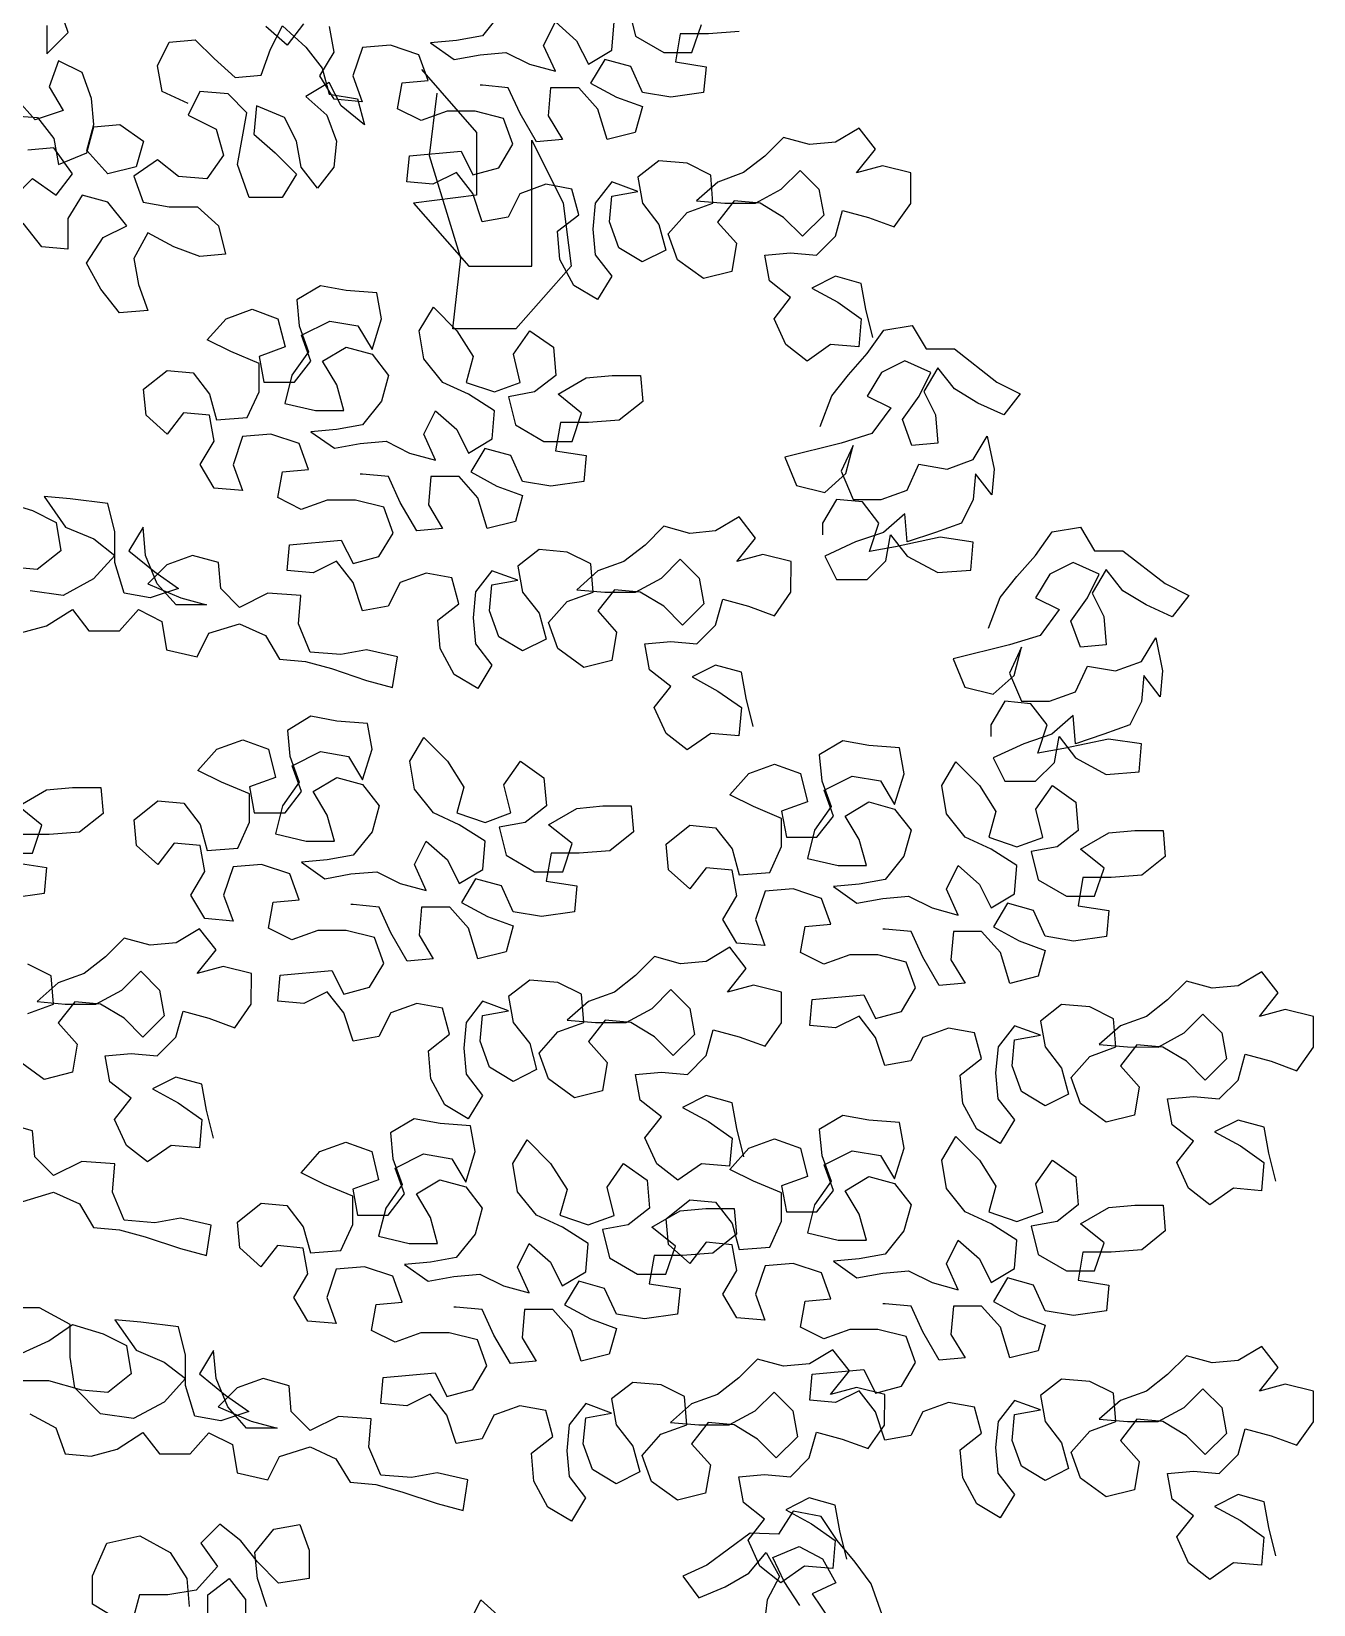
# Model space of a CAD drawing. Header units: millimetres. Extents: x 454 to 24074, y 929 to 15016.
# Drawn here: x 9763 to 10450, y 2483 to 3326 of the extents above; entities that cross this region are included whole.
import ezdxf

# ---------------------------------------------------------------- set-up
doc = ezdxf.new("R2010")
doc.units = ezdxf.units.MM
doc.layers.add('cadblocksdwg.com', color=255, linetype='Continuous')

# ---------------------------------------------------------------- blocks, each defined once
blk = doc.blocks.new('Trees side 018_cad-block.com')
at = {"color": 0}
for points in [[(1149.8, 4352.9), (1142.4, 4382.5), (1137.5, 4409.7), (1110.4, 4417.2), (1085.6, 4404.8), (1112.8, 4390), (1137.5, 4372.6), (1135, 4343), (1105.3, 4345.5), (1080.6, 4328.2), (1058.4, 4345.5), (1046.1, 4372.7), (1063.4, 4395), (1041.2, 4412.3), (1036.2, 4439.5), (1063.4, 4441.9), (1090.6, 4439.4), (1110.4, 4459.2), (1117.8, 4486.3), (1145, 4478.9), (1172.2, 4469), (1189.5, 4493.7), (1189.5, 4525.8), (1159.9, 4533.3), (1132.7, 4525.9), (1152.5, 4550.6), (1135.2, 4572.8), (1110.5, 4558), (1083.3, 4555.6), (1056.1, 4563), (1036.3, 4543.3), (1014.1, 4526), (986.9, 4516.1), (964.6, 4496.4), (994.3, 4493.9), (1026.4, 4493.8), (1053.6, 4508.6), (1073.4, 4528.4), (1093.1, 4508.6), (1098.1, 4481.4), (1075.8, 4459.2), (1056, 4479), (1031.3, 4493.8), (1004.2, 4496.3), (986.8, 4474.1), (1006.6, 4451.8), (1001.6, 4422.2), (972, 4414.8), (944.8, 4434.6), (934.9, 4461.8), (954.7, 4484), (981.9, 4493.9), (979.5, 4523.5), (954.8, 4535.9), (925.1, 4538.4), (902.9, 4521.1), (907.8, 4493.9), (925.1, 4471.7), (932.5, 4444.5), (907.7, 4432.2), (883, 4447), (873.2, 4474.2), (875.7, 4501.4), (902.9, 4506.3), (875.7, 4516.2), (858.4, 4494), (855.9, 4466.8), (858.3, 4439.6), (875.6, 4417.4), (860.7, 4392.7), (836, 4407.5), (821.2, 4434.7), (818.8, 4464.4), (841, 4481.7), (833.7, 4508.8), (806.5, 4513.8), (779.3, 4503.9), (766.9, 4479.2), (739.7, 4474.3), (729.9, 4504), (712.6, 4526.2), (687.9, 4513.9), (660.7, 4516.4), (663.2, 4543.6), (717.5, 4548.5), (729.9, 4523.8), (757.1, 4531.2), (771.9, 4555.9), (762.1, 4583), (732.4, 4590.5), (702.8, 4590.5), (675.6, 4580.7), (650.9, 4593), (655.8, 4620.2), (683, 4622.7), (673.2, 4649.8), (643.5, 4659.8), (613.9, 4657.3), (603.9, 4627.7), (613.8, 4600.5), (584.2, 4603), (569.3, 4627.7), (584.2, 4652.4), (579.3, 4679.6)], [(552.1, 4682.1), (534.8, 4659.9), (512.6, 4679.6)], [(759.7, 4694.3), (739.9, 4669.6), (712.7, 4664.6), (685.5, 4662.2), (710.2, 4644.9), (737.4, 4649.8), (764.6, 4652.2), (789.3, 4639.9), (816.5, 4632.4), (804.1, 4659.6), (816.5, 4684.3), (838.7, 4664.5), (851.1, 4639.8), (875.8, 4654.6), (878.3, 4684.3)], [(893.1, 4699.1), (900.5, 4669.4), (930.2, 4652.1), (959.8, 4652.1), (969.7, 4681.7)], [(1009.3, 4674.3), (977.1, 4671.8), (947.5, 4671.8), (942.5, 4642.2), (974.6, 4637.2), (972.1, 4610), (937.5, 4605.1), (907.9, 4610.1), (895.6, 4637.3), (868.4, 4644.7), (853.5, 4620), (880.7, 4605.2), (907.9, 4595.3), (900.4, 4568.1), (870.8, 4560.7), (860.9, 4592.8), (841.2, 4615.1), (811.5, 4615.1), (809, 4585.5), (823.8, 4560.7), (796.6, 4558.3), (779.4, 4588), (767, 4615.2), (739.9, 4617.7), (737.4, 4617.7)], [(431, 4598.7), (403.8, 4611.1), (398.9, 4638.3), (411.2, 4663), (438.4, 4665.4), (458.2, 4645.7), (480.4, 4625.9), (507.6, 4628.3), (517.5, 4655.5), (529.9, 4680.2), (554.6, 4657.9), (571.8, 4635.7), (579.2, 4608.5), (608.9, 4603.5), (616.3, 4576.3), (591.6, 4596.1), (579.2, 4620.8), (554.5, 4606), (576.7, 4586.2), (586.6, 4559), (584.1, 4531.9), (566.8, 4509.6), (549.5, 4531.9), (544.6, 4559.1), (532.3, 4583.8), (502.6, 4596.2), (500.1, 4566.5), (522.3, 4546.7), (544.6, 4524.5), (529.7, 4499.8), (495.1, 4499.8), (482.8, 4534.4), (492.7, 4588.8), (473, 4608.6), (443.3, 4611.1), (430.9, 4586.4), (460.6, 4571.5), (468, 4544.3), (450.7, 4519.6), (421, 4522.1), (398.8, 4539.4), (374, 4522.2), (383.9, 4495), (411.1, 4490), (440.7, 4490), (463, 4470.2), (470.4, 4440.5), (443.2, 4438.1), (416, 4448), (388.8, 4462.8), (374, 4435.7), (378.9, 4408.5), (388.7, 4381.3), (359.1, 4378.9), (339.3, 4403.6), (324.5, 4430.8), (341.9, 4457.9), (366.6, 4470.3), (346.8, 4495), (319.7, 4502.5), (304.8, 4477.8), (304.8, 4445.6), (277.6, 4448.1), (257.9, 4472.9)], [(248, 4500), (267.8, 4519.8), (292.5, 4502.5), (309.8, 4524.7), (290.1, 4551.9), (262.9, 4549.5)], [(238.2, 4586.5), (272.8, 4584), (290.1, 4561.8), (295, 4534.6), (324.6, 4546.9), (332.1, 4574.1), (359.3, 4576.6), (384, 4559.2), (376.5, 4532.1), (346.9, 4524.7), (324.6, 4549.4), (332.1, 4576.6), (329.6, 4603.8), (319.8, 4631), (295.1, 4643.3), (285.2, 4616.2), (300, 4591.4), (270.3, 4581.6), (250.6, 4603.8)], [(282.8, 4680.4), (282.7, 4650.8), (305, 4673), (295.1, 4702.6)], [(675.9, 4634.2), (733.8, 4568.2), (733.8, 4502.2), (667.6, 4494), (725.5, 4427.9), (791.6, 4427.9), (791.6, 4560), (824.7, 4494), (832.9, 4427.9), (775.1, 4361.9), (709, 4361.9), (717.2, 4436.2), (684.2, 4543.5), (692.4, 4609.5)], [(255.2, 4042.7), (282.4, 4050.1), (309.6, 4067.3), (326.9, 4045.1), (359, 4045.1), (378.8, 4067.3), (403.5, 4054.9), (408.4, 4025.2), (440.5, 4017.8), (452.9, 4042.5), (485, 4052.4), (512.2, 4040), (527, 4015.2), (554.2, 4012.7), (581.4, 4005.3), (618.4, 3992.9), (645.6, 3985.5), (650.6, 4017.6), (618.4, 4025), (591.3, 4020.1), (559.1, 4022.6), (546.8, 4052.3), (549.3, 4081.9), (514.7, 4084.4), (485, 4069.6), (465.3, 4089.4), (462.8, 4116.6), (435.7, 4124.1), (408.5, 4114.2), (388.7, 4094.4), (423.3, 4079.6), (450.4, 4072.2), (418.3, 4072.2), (398.6, 4094.4), (386.2, 4124.1), (383.8, 4153.8), (368.9, 4129.1), (396.1, 4106.8), (420.8, 4089.5), (391.1, 4079.6), (364, 4084.6), (354.1, 4116.7), (354.1, 4148.8), (346.7, 4178.5), (307.2, 4183.5), (280, 4186), (302.2, 4153.8), (331.9, 4141.5), (354.1, 4124.1), (331.8, 4099.4), (299.7, 4082.2), (265.1, 4087.1)], [(235.5, 4181.1), (267.7, 4171.2), (292.4, 4158.8), (297.3, 4129.1), (272.5, 4109.4), (245.4, 4111.9)], [(1024.1, 3944.6), (1016.7, 3974.3), (1011.8, 4001.5), (984.6, 4008.9), (959.9, 3996.6), (987, 3981.7), (1011.7, 3964.4), (1009.2, 3934.8), (979.6, 3937.3), (954.8, 3920), (932.6, 3937.3), (920.3, 3964.5), (937.6, 3986.7), (915.4, 4004), (910.5, 4031.2), (937.7, 4033.7), (964.8, 4031.2), (984.6, 4050.9), (992.1, 4078.1), (1019.2, 4070.7), (1046.4, 4060.8), (1063.7, 4085.5), (1063.8, 4117.6), (1034.1, 4125), (1006.9, 4117.6), (1026.7, 4142.3), (1009.4, 4164.6), (984.7, 4149.8), (957.5, 4147.3), (930.4, 4154.8), (910.6, 4135), (888.3, 4117.7), (861.1, 4107.9), (838.9, 4088.1), (868.5, 4085.6), (900.6, 4085.6), (927.8, 4100.4), (947.6, 4120.2), (967.4, 4100.4), (972.3, 4073.2), (950, 4051), (930.3, 4070.8), (905.6, 4085.6), (878.4, 4088.1), (861.1, 4065.9), (880.8, 4043.6), (875.9, 4014), (846.2, 4006.6), (819, 4026.4), (809.2, 4053.6), (829, 4075.8), (856.2, 4085.7), (853.7, 4115.3), (829, 4127.7), (799.4, 4130.2), (777.1, 4112.9), (782, 4085.7), (799.3, 4063.5), (806.7, 4036.3), (782, 4023.9), (757.3, 4038.8), (747.4, 4066), (749.9, 4093.2), (777.1, 4098.1), (749.9, 4108), (732.6, 4085.8), (730.1, 4058.6), (732.5, 4031.4), (749.8, 4009.1), (735, 3984.4), (710.3, 3999.3), (695.5, 4026.5), (693, 4056.1), (715.3, 4073.4), (707.9, 4100.6), (680.7, 4105.6), (653.5, 4095.7), (641.1, 4071), (614, 4066.1), (604.1, 4095.8), (586.8, 4118), (562.1, 4105.7), (534.9, 4108.2), (537.4, 4135.4), (591.8, 4140.3), (604.1, 4115.5), (631.3, 4122.9), (646.2, 4147.6), (636.3, 4174.8), (606.6, 4182.3), (577, 4182.3), (549.8, 4172.4), (525.1, 4184.8), (530.1, 4212), (557.3, 4214.4), (547.4, 4241.6), (517.7, 4251.5), (488.1, 4249.1), (478.2, 4219.4), (488, 4192.3), (458.4, 4194.8), (443.6, 4219.5), (458.4, 4244.2), (453.5, 4271.4), (426.3, 4273.9), (409, 4251.6), (386.8, 4271.4), (384.3, 4298.6), (409.1, 4318.4), (436.3, 4315.9), (453.5, 4293.6), (460.9, 4266.4), (493, 4268.9), (505.4, 4296), (505.5, 4325.7), (475.8, 4338.1), (451.1, 4350.4), (470.9, 4372.7), (498.1, 4382.5), (525.3, 4372.6), (532.7, 4343), (505.5, 4333.1), (510.4, 4305.9), (542.5, 4305.9), (559.8, 4328.1), (550, 4355.3), (579.6, 4370.1), (609.3, 4365.1), (624.1, 4340.4), (634, 4372.5), (629.1, 4399.7), (597, 4402.2), (569.8, 4407.2), (545.1, 4392.4), (547.5, 4365.2), (557.4, 4338), (540, 4313.3), (532.6, 4283.6), (564.7, 4276.2), (594.4, 4276.2), (587, 4303.4), (572.2, 4328.1), (596.9, 4342.9), (624.1, 4335.5), (641.4, 4313.2), (633.9, 4286), (614.1, 4261.3), (586.9, 4256.4), (559.8, 4254), (584.5, 4236.6), (611.6, 4241.6), (638.8, 4244), (663.5, 4231.6), (690.7, 4224.2), (678.4, 4251.4), (690.8, 4276.1), (713, 4256.3), (725.3, 4231.6), (750, 4246.4), (752.5, 4276), (725.4, 4293.4), (698.2, 4305.7), (678.4, 4330.5), (673.5, 4360.1), (688.4, 4384.8), (713.1, 4360.1), (730.3, 4332.9), (722.9, 4305.7), (752.6, 4295.8), (779.7, 4305.7), (772.4, 4335.3), (789.7, 4360), (814.4, 4342.7), (816.8, 4313), (794.6, 4295.8), (767.4, 4290.8), (774.8, 4261.2), (804.4, 4243.9), (834.1, 4243.8), (844, 4273.5), (819.3, 4293.3), (848.9, 4310.5), (876.1, 4313), (905.8, 4313), (908.2, 4285.8), (883.5, 4266), (851.4, 4263.6), (821.7, 4263.6), (816.7, 4234), (848.9, 4229), (846.4, 4201.8), (811.8, 4196.9), (782.1, 4201.9), (769.8, 4229.1), (742.6, 4236.5), (727.8, 4211.8), (754.9, 4197), (782.1, 4187), (774.7, 4159.9), (745, 4152.5), (735.2, 4184.6), (715.4, 4206.9), (685.7, 4206.9), (683.2, 4177.2), (698.1, 4152.5), (670.9, 4150.1), (653.6, 4179.7), (641.3, 4206.9), (614.1, 4209.4), (611.6, 4209.4)], [(1094.4, 4259.5), (1106.8, 4291.6), (1124.1, 4313.8), (1143.9, 4336), (1161.2, 4360.7), (1190.9, 4365.6), (1205.7, 4340.9), (1235.3, 4340.9), (1279.8, 4306.2), (1304.5, 4293.9), (1287.2, 4271.6), (1260, 4284), (1235.3, 4298.9), (1218, 4321.1), (1203.2, 4296.4), (1215.5, 4271.7), (1217.9, 4242), (1190.8, 4239.6), (1180.9, 4266.8), (1198.2, 4291.5), (1210.6, 4316.2), (1183.4, 4328.6), (1158.7, 4316.2), (1143.8, 4291.5), (1168.5, 4279.2), (1148.8, 4252), (1116.6, 4242.1), (1057.3, 4227.4), (1069.6, 4197.7), (1099.3, 4190.3), (1121.5, 4210), (1129, 4239.6), (1116.6, 4212.5), (1128.9, 4182.8), (1158.6, 4182.8), (1185.8, 4192.6), (1198.1, 4219.8), (1227.8, 4214.8), (1255, 4224.7), (1269.8, 4249.4), (1277.2, 4214.8), (1274.7, 4187.6), (1257.5, 4209.9), (1255, 4182.7), (1242.6, 4158), (1215.4, 4148.1), (1185.7, 4138.3), (1183.3, 4167.9), (1161, 4148.2), (1131.4, 4138.3), (1099.2, 4123.5), (1111.5, 4098.8), (1143.7, 4098.8), (1163.5, 4118.5), (1168.4, 4145.7), (1185.7, 4123.4), (1217.8, 4106.1), (1252.4, 4108.6), (1254.9, 4138.2), (1220.3, 4143.2), (1173.4, 4133.3), (1146.2, 4128.4), (1156.1, 4158.1), (1138.8, 4180.3), (1111.6, 4182.8), (1096.8, 4158.1), (1096.8, 4145.8)], [(1271.1, 4047.7), (1283.5, 4079.8), (1300.8, 4102), (1320.6, 4124.2), (1337.9, 4148.9), (1367.6, 4153.8), (1382.4, 4129.1), (1412, 4129.1), (1456.5, 4094.5), (1481.2, 4082.1), (1463.9, 4059.8), (1436.7, 4072.2), (1412, 4087.1), (1394.7, 4109.3), (1379.9, 4084.6), (1392.2, 4059.9), (1394.7, 4030.3), (1367.5, 4027.8), (1357.6, 4055), (1374.9, 4079.7), (1387.3, 4104.4), (1360.1, 4116.8), (1335.4, 4104.4), (1320.6, 4079.7), (1345.3, 4067.4), (1325.5, 4040.2), (1293.3, 4030.3), (1234, 4015.6), (1246.3, 3985.9), (1276, 3978.5), (1298.2, 3998.2), (1305.7, 4027.9), (1293.3, 4000.7), (1305.6, 3971), (1335.3, 3971), (1362.5, 3980.9), (1374.9, 4008), (1404.5, 4003.1), (1431.7, 4012.9), (1446.6, 4037.6), (1453.9, 4003), (1451.4, 3975.8), (1434.2, 3998.1), (1431.7, 3970.9), (1419.3, 3946.2), (1392.1, 3936.4), (1362.4, 3926.5), (1360, 3956.2), (1337.7, 3936.4), (1308.1, 3926.5), (1275.9, 3911.7), (1288.3, 3887), (1320.4, 3887), (1340.2, 3906.7), (1345.1, 3933.9), (1362.4, 3911.7), (1394.5, 3894.3), (1429.1, 3896.8), (1431.6, 3926.4), (1397, 3931.4), (1350.1, 3921.6), (1322.9, 3916.6), (1332.8, 3946.3), (1315.5, 3968.5), (1288.3, 3971), (1273.5, 3946.3), (1273.5, 3934)], [(257.6, 3446), (289.7, 3455.8), (316.9, 3443.5), (331.7, 3418.7), (358.9, 3416.2), (386, 3408.8), (423.1, 3396.4), (450.3, 3389), (455.3, 3421.1), (423.1, 3428.5), (395.9, 3423.6), (363.8, 3426.1), (351.5, 3455.8), (354, 3485.4), (319.4, 3487.9), (289.7, 3473.1), (270, 3492.9), (267.5, 3520.1), (240.4, 3527.6)], [(457.7, 3512.2), (450.3, 3541.8), (445.4, 3569), (418.2, 3576.5), (393.5, 3564.1), (420.6, 3549.3), (445.3, 3532), (442.8, 3502.3), (413.2, 3504.8), (388.5, 3487.5), (366.2, 3504.8), (353.9, 3532), (371.2, 3554.3), (349, 3571.6), (344.1, 3598.8), (371.3, 3601.2), (398.4, 3598.7), (418.2, 3618.5), (425.7, 3645.6), (452.8, 3638.2), (480, 3628.3), (497.3, 3653), (497.4, 3685.1), (467.7, 3692.6), (440.5, 3685.2), (460.3, 3709.9), (443, 3732.1), (418.3, 3717.3), (391.1, 3714.9), (364, 3722.3), (344.2, 3702.6), (321.9, 3685.3), (294.7, 3675.4), (272.5, 3655.7), (302.1, 3653.2), (334.2, 3653.1), (361.4, 3667.9), (381.2, 3687.7), (401, 3667.9), (405.9, 3640.7), (383.6, 3618.5), (363.9, 3638.3), (339.2, 3653.1), (312, 3655.6), (294.7, 3633.4), (314.4, 3611.2), (309.5, 3581.5), (279.8, 3574.1), (252.6, 3593.9)], [(262.6, 3643.3), (289.8, 3653.2), (287.3, 3682.8), (262.6, 3695.2)], [(238, 3811.4), (267.7, 3811.4), (277.6, 3841), (252.9, 3860.8), (282.5, 3878.1), (309.7, 3880.5), (339.4, 3880.5), (341.8, 3853.3), (317.1, 3833.6), (285, 3831.1), (255.3, 3831.1)], [(250.4, 3801.5), (282.5, 3796.5), (280, 3769.3), (245.4, 3764.4)], [(1014.2, 3492.7), (1006.8, 3522.4), (1001.9, 3549.6), (974.7, 3557), (950, 3544.7), (977.2, 3529.8), (1001.9, 3512.5), (999.4, 3482.9), (969.7, 3485.4), (945, 3468.1), (922.8, 3485.4), (910.5, 3512.6), (927.8, 3534.8), (905.5, 3552.1), (900.6, 3579.3), (927.8, 3581.8), (955, 3579.3), (974.8, 3599), (982.2, 3626.2), (1009.4, 3618.8), (1036.6, 3608.9), (1053.9, 3633.6), (1053.9, 3665.7), (1024.3, 3673.1), (997.1, 3665.7), (1016.9, 3690.4), (999.6, 3712.7), (974.9, 3697.9), (947.7, 3695.4), (920.5, 3702.9), (900.7, 3683.1), (878.5, 3665.8), (851.3, 3656), (829, 3636.2), (858.7, 3633.7), (890.8, 3633.7), (918, 3648.5), (937.8, 3668.3), (957.5, 3648.5), (962.4, 3621.3), (940.2, 3599.1), (920.4, 3618.9), (895.7, 3633.7), (868.6, 3636.2), (851.2, 3614), (871, 3591.7), (866, 3562.1), (836.4, 3554.7), (809.2, 3574.5), (799.3, 3601.7), (819.1, 3623.9), (846.3, 3633.7), (843.9, 3663.4), (819.2, 3675.8), (789.5, 3678.3), (767.3, 3661), (772.2, 3633.8), (789.5, 3611.6), (796.8, 3584.4), (772.1, 3572), (747.4, 3586.9), (737.6, 3614.1), (740.1, 3641.3), (767.2, 3646.2), (740.1, 3656.1), (722.8, 3633.9), (720.3, 3606.7), (722.7, 3579.5), (740, 3557.2), (725.1, 3532.5), (700.4, 3547.4), (685.6, 3574.6), (683.2, 3604.2), (705.4, 3621.5), (698.1, 3648.7), (670.9, 3653.7), (643.7, 3643.8), (631.3, 3619.1), (604.1, 3614.2), (594.3, 3643.9), (577, 3666.1), (552.3, 3653.8), (525.1, 3656.3), (527.6, 3683.5), (581.9, 3688.4), (594.3, 3663.6), (621.5, 3671), (636.3, 3695.7), (626.5, 3722.9), (596.8, 3730.4), (567.2, 3730.4), (540, 3720.5), (515.3, 3732.9), (520.2, 3760.1), (547.4, 3762.5), (537.6, 3789.7), (507.9, 3799.6), (478.2, 3797.2), (468.3, 3767.5), (478.2, 3740.3), (448.5, 3742.8), (433.7, 3767.6), (448.6, 3792.3), (443.7, 3819.5), (416.5, 3822), (399.2, 3799.7), (376.9, 3819.5), (374.5, 3846.7), (399.2, 3866.5), (426.4, 3864), (443.7, 3841.7), (451.1, 3814.5), (483.2, 3816.9), (495.6, 3844.1), (495.6, 3873.8), (466, 3886.2), (441.3, 3898.5), (461.1, 3920.8), (488.3, 3930.6), (515.4, 3920.7), (522.8, 3891.1), (495.6, 3881.2), (500.5, 3854), (532.7, 3854), (550, 3876.2), (540.1, 3903.4), (569.8, 3918.2), (599.4, 3913.2), (614.2, 3888.5), (624.2, 3920.6), (619.2, 3947.8), (587.1, 3950.3), (559.9, 3955.3), (535.2, 3940.5), (537.7, 3913.3), (547.5, 3886.1), (530.2, 3861.4), (522.8, 3831.7), (554.9, 3824.3), (584.5, 3824.3), (577.1, 3851.5), (562.3, 3876.2), (587.1, 3891), (614.2, 3883.6), (631.5, 3861.3), (624.1, 3834.1), (604.3, 3809.4), (577.1, 3804.5), (549.9, 3802.1), (574.6, 3784.7), (601.8, 3789.7), (629, 3792.1), (653.7, 3779.7), (680.9, 3772.3), (668.5, 3799.5), (680.9, 3824.2), (703.1, 3804.4), (715.5, 3779.7), (740.2, 3794.5), (742.7, 3824.1), (715.5, 3841.4), (688.4, 3853.8), (668.6, 3878.6), (663.7, 3908.2), (678.5, 3932.9), (703.2, 3908.2), (720.5, 3881), (713.1, 3853.8), (742.7, 3843.9), (769.9, 3853.8), (762.5, 3883.4), (779.8, 3908.1), (804.5, 3890.8), (807, 3861.1), (784.7, 3843.9), (757.5, 3838.9), (764.9, 3809.3), (794.6, 3792), (824.2, 3791.9), (834.1, 3821.6), (809.4, 3841.4), (839.1, 3858.6), (866.3, 3861.1), (895.9, 3861.1), (898.4, 3833.9), (873.7, 3814.1), (841.5, 3811.7), (811.9, 3811.7), (806.9, 3782.1), (839, 3777.1), (836.5, 3749.9), (801.9, 3745), (772.3, 3750), (760, 3777.2), (732.8, 3784.6), (717.9, 3759.9), (745.1, 3745), (772.3, 3735.1), (764.8, 3708), (735.2, 3700.6), (725.3, 3732.7), (705.6, 3755), (675.9, 3755), (673.4, 3725.3), (688.2, 3700.6), (661, 3698.2), (643.8, 3727.8), (631.4, 3755), (604.2, 3757.5), (601.8, 3757.5)], [(1572.6, 3467.1), (1565.2, 3496.7), (1560.3, 3523.9), (1533.1, 3531.4), (1508.4, 3519), (1535.5, 3504.2), (1560.2, 3486.9), (1557.7, 3457.2), (1528.1, 3459.7), (1503.3, 3442.4), (1481.1, 3459.7), (1468.8, 3486.9), (1486.1, 3509.2), (1463.9, 3526.5), (1459, 3553.7), (1486.1, 3556.1), (1513.3, 3553.6), (1533.1, 3573.4), (1540.6, 3600.6), (1567.7, 3593.1), (1594.9, 3583.2), (1612.2, 3607.9), (1612.3, 3640), (1582.6, 3647.5), (1555.4, 3640.1), (1575.2, 3664.8), (1557.9, 3687), (1533.2, 3672.2), (1506, 3669.8), (1478.8, 3677.2), (1459.1, 3657.5), (1436.8, 3640.2), (1409.6, 3630.3), (1387.3, 3610.6), (1417, 3608.1), (1449.1, 3608), (1476.3, 3622.9), (1496.1, 3642.6), (1515.9, 3622.8), (1520.8, 3595.6), (1498.5, 3573.4), (1478.8, 3593.2), (1454.1, 3608), (1426.9, 3610.5), (1409.6, 3588.3), (1429.3, 3566.1), (1424.3, 3536.4), (1394.7, 3529), (1367.5, 3548.8), (1357.7, 3576), (1377.5, 3598.2), (1404.6, 3608.1), (1402.2, 3637.7), (1377.5, 3650.1), (1347.8, 3652.6), (1325.6, 3635.3), (1330.5, 3608.2), (1347.8, 3585.9), (1355.2, 3558.7), (1330.5, 3546.4), (1305.8, 3561.2), (1295.9, 3588.4), (1298.4, 3615.6), (1325.6, 3620.5), (1298.4, 3630.4), (1281.1, 3608.2), (1278.6, 3581), (1281, 3553.8), (1298.3, 3531.6), (1283.5, 3506.9), (1258.8, 3521.7), (1244, 3548.9), (1241.5, 3578.6), (1263.8, 3595.9), (1256.4, 3623.1), (1229.2, 3628), (1202, 3618.2), (1189.6, 3593.5), (1162.4, 3588.5), (1152.6, 3618.2), (1135.3, 3640.5), (1110.6, 3628.1), (1083.4, 3630.6), (1085.9, 3657.8), (1140.3, 3662.7), (1152.6, 3638), (1179.8, 3645.4), (1194.6, 3670.1), (1184.8, 3697.3), (1155.1, 3704.7), (1125.5, 3704.7), (1098.3, 3694.9), (1073.6, 3707.2), (1078.6, 3734.4), (1105.7, 3736.9), (1095.9, 3764.1), (1066.2, 3774), (1036.6, 3771.5), (1026.7, 3741.9), (1036.5, 3714.7), (1006.9, 3717.2), (992.1, 3741.9), (1006.9, 3766.6), (1002, 3793.8), (974.8, 3796.3), (957.5, 3774.1), (935.3, 3793.9), (932.8, 3821), (957.6, 3840.8), (984.7, 3838.3), (1002, 3816), (1009.4, 3788.9), (1041.5, 3791.3), (1053.9, 3818.5), (1053.9, 3848.1), (1024.3, 3860.5), (999.6, 3872.9), (1019.4, 3895.1), (1046.6, 3905), (1073.8, 3895.1), (1081.1, 3865.4), (1054, 3855.5), (1058.9, 3828.3), (1091, 3828.3), (1108.3, 3850.5), (1098.5, 3877.7), (1128.1, 3892.5), (1157.8, 3887.6), (1172.6, 3862.8), (1182.5, 3895), (1177.6, 3922.1), (1145.5, 3924.6), (1118.3, 3929.6), (1093.5, 3914.8), (1096, 3887.6), (1105.9, 3860.4), (1088.5, 3835.7), (1081.1, 3806.1), (1113.2, 3798.6), (1142.9, 3798.6), (1135.5, 3825.8), (1120.7, 3850.5), (1145.4, 3865.3), (1172.6, 3857.9), (1189.9, 3835.6), (1182.4, 3808.5), (1162.6, 3783.8), (1135.4, 3778.9), (1108.3, 3776.4), (1132.9, 3759.1), (1160.1, 3764), (1187.3, 3766.4), (1212, 3754.1), (1239.2, 3746.6), (1226.9, 3773.8), (1239.2, 3798.5), (1261.5, 3778.7), (1273.8, 3754), (1298.5, 3768.8), (1301, 3798.5), (1273.9, 3815.8), (1246.7, 3828.2), (1226.9, 3852.9), (1222, 3882.6), (1236.9, 3907.3), (1261.6, 3882.5), (1278.8, 3855.3), (1271.4, 3828.2), (1301, 3818.2), (1328.2, 3828.1), (1320.9, 3857.8), (1338.2, 3882.5), (1362.9, 3865.1), (1365.3, 3835.5), (1343.1, 3818.2), (1315.9, 3813.3), (1323.3, 3783.6), (1352.9, 3766.3), (1382.5, 3766.3), (1392.5, 3795.9), (1367.8, 3815.7), (1397.4, 3833), (1424.6, 3835.4), (1454.3, 3835.4), (1456.7, 3808.2), (1432, 3788.5), (1399.9, 3786), (1370.2, 3786.1), (1365.2, 3756.4), (1397.4, 3751.4), (1394.9, 3724.2), (1360.3, 3719.3), (1330.6, 3724.3), (1318.3, 3751.5), (1291.1, 3758.9), (1276.3, 3734.2), (1303.4, 3719.4), (1330.6, 3709.5), (1323.2, 3682.3), (1293.5, 3674.9), (1283.6, 3707.1), (1263.9, 3729.3), (1234.2, 3729.3), (1231.7, 3699.7), (1246.5, 3675), (1219.4, 3672.5), (1202.1, 3702.2), (1189.8, 3729.4), (1162.6, 3731.9), (1160.1, 3731.9)], [(265, 3223.1), (292.2, 3208.2), (302, 3181), (329.2, 3178.5), (356.4, 3185.9), (383.6, 3203.2), (400.9, 3180.9), (433, 3180.9), (452.8, 3203.1), (477.5, 3190.7), (482.4, 3161.1), (514.5, 3153.6), (526.9, 3178.3), (559.1, 3188.2), (586.2, 3175.8), (601, 3151.1), (628.2, 3148.6), (655.4, 3141.2), (692.4, 3128.8), (719.6, 3121.3), (724.6, 3153.5), (692.5, 3160.9), (665.3, 3156), (633.2, 3158.5), (620.8, 3188.1), (623.3, 3217.8), (588.7, 3220.3), (559.1, 3205.5), (539.3, 3225.3), (536.9, 3252.5), (509.7, 3259.9), (482.5, 3250.1), (462.7, 3230.3), (497.3, 3215.4), (524.5, 3208), (492.3, 3208), (472.6, 3230.3), (460.3, 3260), (457.8, 3289.6), (443, 3264.9), (470.1, 3242.7), (494.8, 3225.3), (465.2, 3215.5), (438, 3220.4), (428.1, 3252.6), (428.2, 3284.7), (420.8, 3314.4), (381.2, 3319.3), (354.1, 3321.8), (376.3, 3289.7), (405.9, 3277.3), (428.1, 3260), (405.9, 3235.3), (373.7, 3218), (339.1, 3223), (312, 3250.2), (307.1, 3282.3), (307.1, 3316.9), (275, 3334.3), (242.9, 3334.3)], [(252.7, 3284.9), (284.8, 3299.7), (309.6, 3316.9), (341.7, 3307), (366.4, 3294.6), (371.3, 3265), (346.6, 3245.2), (319.4, 3247.7), (284.8, 3257.6), (252.7, 3257.7)], [(1572.6, 3073.8), (1565.2, 3103.5), (1560.3, 3130.6), (1533.1, 3138.1), (1508.4, 3125.7), (1535.5, 3110.9), (1560.2, 3093.6), (1557.7, 3063.9), (1528.1, 3066.4), (1503.3, 3049.1), (1481.1, 3066.5), (1468.8, 3093.7), (1486.1, 3115.9), (1463.9, 3133.2), (1459, 3160.4), (1486.1, 3162.8), (1513.3, 3160.3), (1533.1, 3180.1), (1540.6, 3207.3), (1567.7, 3199.8), (1594.9, 3189.9), (1612.2, 3214.6), (1612.3, 3246.7), (1582.6, 3254.2), (1555.4, 3246.8), (1575.2, 3271.5), (1557.9, 3293.7), (1533.2, 3278.9), (1506, 3276.5), (1478.8, 3283.9), (1459.1, 3264.2), (1436.8, 3246.9), (1409.6, 3237), (1387.3, 3217.3), (1417, 3214.8), (1449.1, 3214.8), (1476.3, 3229.6), (1496.1, 3249.3), (1515.9, 3229.5), (1520.8, 3202.3), (1498.5, 3180.1), (1478.8, 3199.9), (1454.1, 3214.8), (1426.9, 3217.3), (1409.6, 3195), (1429.3, 3172.8), (1424.3, 3143.1), (1394.7, 3135.7), (1367.5, 3155.5), (1357.7, 3182.7), (1377.5, 3204.9), (1404.6, 3214.8), (1402.2, 3244.5), (1377.5, 3256.8), (1347.8, 3259.3), (1325.6, 3242.1), (1330.5, 3214.9), (1347.8, 3192.6), (1355.2, 3165.4), (1330.5, 3153.1), (1305.8, 3167.9), (1295.9, 3195.1), (1298.4, 3222.3), (1325.6, 3227.2), (1298.4, 3237.1), (1281.1, 3214.9), (1278.6, 3187.7), (1281, 3160.6), (1298.3, 3138.3), (1283.5, 3113.6), (1258.8, 3128.4), (1244, 3155.6), (1241.5, 3185.3), (1263.8, 3202.6), (1256.4, 3229.8), (1229.2, 3234.7), (1202, 3224.9), (1189.6, 3200.2), (1162.4, 3195.3), (1152.6, 3224.9), (1135.3, 3247.2), (1110.6, 3234.8), (1083.4, 3237.3), (1085.9, 3264.5), (1140.3, 3269.4), (1152.6, 3244.7), (1179.8, 3252.1), (1194.6, 3276.8), (1184.8, 3304), (1155.1, 3311.4), (1125.5, 3311.4), (1098.3, 3301.6), (1073.6, 3314), (1078.6, 3341.1), (1105.7, 3343.6), (1095.9, 3370.8), (1066.2, 3380.7), (1036.6, 3378.2), (1026.7, 3348.6), (1036.5, 3321.4), (1006.9, 3323.9), (992.1, 3348.6), (1006.9, 3373.3), (1002, 3400.5), (974.8, 3403), (957.5, 3380.8), (935.3, 3400.6), (932.8, 3427.8), (957.6, 3447.5), (984.7, 3445), (1002, 3422.8), (1009.4, 3395.6), (1041.5, 3398), (1053.9, 3425.2), (1053.9, 3454.8), (1024.3, 3467.2), (999.6, 3479.6), (1019.4, 3501.8), (1046.6, 3511.7), (1073.8, 3501.8), (1081.1, 3472.1), (1054, 3462.2), (1058.9, 3435.1), (1091, 3435), (1108.3, 3457.3), (1098.5, 3484.4), (1128.1, 3499.2), (1157.8, 3494.3), (1172.6, 3469.6), (1182.5, 3501.7), (1177.6, 3528.9), (1145.5, 3531.4), (1118.3, 3536.3), (1093.5, 3521.5), (1096, 3494.3), (1105.9, 3467.1), (1088.5, 3442.4), (1081.1, 3412.8), (1113.2, 3405.4), (1142.9, 3405.3), (1135.5, 3432.5), (1120.7, 3457.2), (1145.4, 3472), (1172.6, 3464.6), (1189.9, 3442.4), (1182.4, 3415.2), (1162.6, 3390.5), (1135.4, 3385.6), (1108.3, 3383.1), (1132.9, 3365.8), (1160.1, 3370.7), (1187.3, 3373.2), (1212, 3360.8), (1239.2, 3353.3), (1226.9, 3380.5), (1239.2, 3405.2), (1261.5, 3385.5), (1273.8, 3360.7), (1298.5, 3375.5), (1301, 3405.2), (1273.9, 3422.5), (1246.7, 3434.9), (1226.9, 3459.6), (1222, 3489.3), (1236.9, 3514), (1261.6, 3489.2), (1278.8, 3462), (1271.4, 3434.9), (1301, 3425), (1328.2, 3434.8), (1320.9, 3464.5), (1338.2, 3489.2), (1362.9, 3471.9), (1365.3, 3442.2), (1343.1, 3424.9), (1315.9, 3420), (1323.3, 3390.3), (1352.9, 3373), (1382.5, 3373), (1392.5, 3402.6), (1367.8, 3422.4), (1397.4, 3439.7), (1424.6, 3442.1), (1454.3, 3442.1), (1456.7, 3414.9), (1432, 3395.2), (1399.9, 3392.7), (1370.2, 3392.8), (1365.2, 3363.1), (1397.4, 3358.1), (1394.9, 3331), (1360.3, 3326.1), (1330.6, 3331), (1318.3, 3358.2), (1291.1, 3365.7), (1276.3, 3341), (1303.4, 3326.1), (1330.6, 3316.2), (1323.2, 3289), (1293.5, 3281.6), (1283.6, 3313.8), (1263.9, 3336), (1234.2, 3336.1), (1231.7, 3306.4), (1246.5, 3281.7), (1219.4, 3279.2), (1202.1, 3308.9), (1189.8, 3336.1), (1162.6, 3338.6), (1160.1, 3338.6)], [(1122.5, 3070.3), (1115.1, 3100), (1110.2, 3127.1), (1083, 3134.6), (1058.3, 3122.3), (1085.4, 3107.4), (1110.1, 3090.1), (1107.6, 3060.4), (1078, 3062.9), (1053.2, 3045.6), (1031, 3063), (1018.7, 3090.2), (1036, 3112.4), (1013.8, 3129.7), (1008.9, 3156.9), (1036, 3159.3), (1063.2, 3156.8), (1083, 3176.6), (1090.5, 3203.8), (1117.6, 3196.3), (1144.8, 3186.4), (1162.1, 3211.1), (1162.2, 3243.2), (1132.5, 3250.7), (1105.3, 3243.3), (1125.1, 3268), (1107.8, 3290.3), (1083.1, 3275.4), (1055.9, 3273), (1028.7, 3280.4), (1009, 3260.7), (986.7, 3243.4), (959.5, 3233.5), (937.2, 3213.8), (966.9, 3211.3), (999, 3211.3), (1026.2, 3226.1), (1046, 3245.8), (1065.8, 3226), (1070.7, 3198.8), (1048.4, 3176.6), (1028.7, 3196.4), (1004, 3211.3), (976.8, 3213.8), (959.5, 3191.5), (979.2, 3169.3), (974.2, 3139.6), (944.6, 3132.2), (917.4, 3152), (907.6, 3179.2), (927.3, 3201.5), (954.5, 3211.3), (952.1, 3241), (927.4, 3253.3), (897.7, 3255.8), (875.5, 3238.6), (880.4, 3211.4), (897.7, 3189.1), (905.1, 3161.9), (880.3, 3149.6), (855.6, 3164.4), (845.8, 3191.6), (848.3, 3218.8), (875.5, 3223.7), (848.3, 3233.7), (831, 3211.4), (828.5, 3184.2), (830.9, 3157.1), (848.2, 3134.8), (833.4, 3110.1), (808.7, 3125), (793.9, 3152.1), (791.4, 3181.8), (813.7, 3199.1), (806.3, 3226.3), (779.1, 3231.2), (751.9, 3221.4), (739.5, 3196.7), (712.3, 3191.8), (702.5, 3221.4), (685.2, 3243.7), (660.5, 3231.4), (633.3, 3233.8), (635.8, 3261), (690.2, 3265.9), (702.5, 3241.2), (729.7, 3248.6), (744.5, 3273.3), (734.7, 3300.5), (705, 3307.9), (675.4, 3307.9), (648.2, 3298.1), (623.5, 3310.5), (628.5, 3337.6), (655.6, 3340.1), (645.8, 3367.3), (616.1, 3377.2), (586.5, 3374.8), (576.6, 3345.1), (586.4, 3317.9), (556.8, 3320.4), (542, 3345.1), (556.8, 3369.8), (551.9, 3397), (524.7, 3399.5), (507.4, 3377.3), (485.2, 3397.1), (482.7, 3424.3), (507.5, 3444), (534.6, 3441.5), (551.9, 3419.3), (559.3, 3392.1), (591.4, 3394.5), (603.8, 3421.7), (603.8, 3451.3), (574.2, 3463.7), (549.5, 3476.1), (569.3, 3498.3), (596.5, 3508.2), (623.7, 3498.3), (631, 3468.6), (603.9, 3458.8), (608.8, 3431.6), (640.9, 3431.5), (658.2, 3453.8), (648.4, 3481), (678, 3495.8), (707.7, 3490.8), (722.5, 3466.1), (732.4, 3498.2), (727.5, 3525.4), (695.4, 3527.9), (668.2, 3532.8), (643.4, 3518), (645.9, 3490.8), (655.8, 3463.7), (638.4, 3439), (631, 3409.3), (663.1, 3401.9), (692.8, 3401.8), (685.4, 3429), (670.6, 3453.8), (695.3, 3468.6), (722.5, 3461.1), (739.8, 3438.9), (732.3, 3411.7), (712.5, 3387), (685.3, 3382.1), (658.1, 3379.6), (682.8, 3362.3), (710, 3367.2), (737.2, 3369.7), (761.9, 3357.3), (789.1, 3349.9), (776.8, 3377), (789.1, 3401.7), (811.4, 3382), (823.7, 3357.2), (848.4, 3372), (850.9, 3401.7), (823.8, 3419), (796.6, 3431.4), (776.8, 3456.1), (771.9, 3485.8), (786.8, 3510.5), (811.5, 3485.8), (828.7, 3458.6), (821.3, 3431.4), (850.9, 3421.5), (878.1, 3431.3), (870.7, 3461), (888.1, 3485.7), (912.8, 3468.4), (915.2, 3438.7), (893, 3421.4), (865.8, 3416.5), (873.2, 3386.8), (902.8, 3369.5), (932.4, 3369.5), (942.4, 3399.1), (917.7, 3418.9), (947.3, 3436.2), (974.5, 3438.6), (1004.2, 3438.6), (1006.6, 3411.4), (981.9, 3391.7), (949.8, 3389.2), (920.1, 3389.3), (915.1, 3359.6), (947.3, 3354.7), (944.8, 3327.5), (910.2, 3322.6), (880.5, 3327.5), (868.2, 3354.7), (841, 3362.2), (826.2, 3337.5), (853.3, 3322.6), (880.5, 3312.7), (873.1, 3285.5), (843.4, 3278.1), (833.5, 3310.3), (813.8, 3332.5), (784.1, 3332.6), (781.6, 3302.9), (796.4, 3278.2), (769.3, 3275.7), (752, 3305.4), (739.7, 3332.6), (712.5, 3335.1), (710, 3335.1)], [(726.1, 3003), (738.4, 3027.7), (763.1, 3005.4)], [(355.4, 3008.2), (330.7, 3023.1), (330.7, 3052.7), (345.6, 3087.3), (380.2, 3094.7), (412.3, 3077.4), (429.5, 3050.2), (432, 3020.5)], [(451.7, 3000.7), (451.8, 3032.9), (474, 3050.1), (491.3, 3027.9), (491.3, 2998.2)], [(513.5, 3020.4), (503.7, 3050.1), (501.2, 3077.3), (521, 3102), (548.2, 3106.9), (558.1, 3079.7), (558.1, 3050.1), (525.9, 3045.1), (503.7, 3067.4), (486.4, 3089.7), (464.2, 3107), (444.4, 3087.2), (461.7, 3062.5), (439.4, 3037.8), (409.8, 3032.9), (380.1, 3032.9), (372.7, 3005.8)], [(1159.4, 3012), (1148, 3044.4), (1131.3, 3067.1), (1112.2, 3089.9), (1095.6, 3115.1), (1066.1, 3120.9), (1050.6, 3096.6), (1020.9, 3097.5), (975.5, 3064.2), (950.4, 3052.5), (967.1, 3029.8), (994.6, 3041.4), (1019.7, 3055.5), (1037.6, 3077.2), (1051.8, 3052.1), (1038.7, 3027.8), (1035.4, 2998.2)], [(1073.1, 3021.8), (1056.6, 3047), (1044.9, 3072.1), (1072.4, 3083.7), (1096.8, 3070.6), (1110.9, 3045.5), (1085.9, 3033.8), (1104.8, 3006.1)]]:
    blk.add_lwpolyline(points, dxfattribs=at)

msp = doc.modelspace()

# ---------------------------------------------------------------- block references
at = {"layer": 'cadblocksdwg.com', "xscale": 0.5103099452236204, "yscale": 0.5103099452236204, "zscale": 0.5103099452236204}
msp.add_blockref('Trees side 018_cad-block.com', (9627.34, 940.94), dxfattribs=at)

doc.saveas('drawing.dxf')
